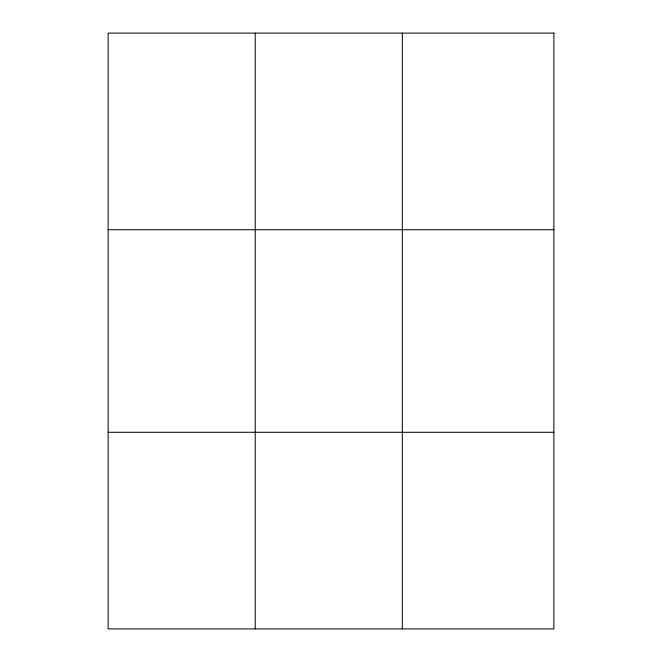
<?xml version="1.0" encoding="UTF-8"?>
<svg xmlns="http://www.w3.org/2000/svg" width="662" height="662" viewBox="0 0 662 662"><rect width="100%" height="100%" fill="white"/><g stroke="black" fill="none" stroke-linecap="round" stroke-linejoin="round"><path stroke-width="0.99" d="M255.226 628.9L255.226 33.1M402.322 628.9L402.322 33.1M108.129 229.714L553.871 229.714M108.129 432.286L553.871 432.286M553.871 33.1L553.871 628.9L108.129 628.9L108.129 33.1L553.871 33.1"/></g></svg>
